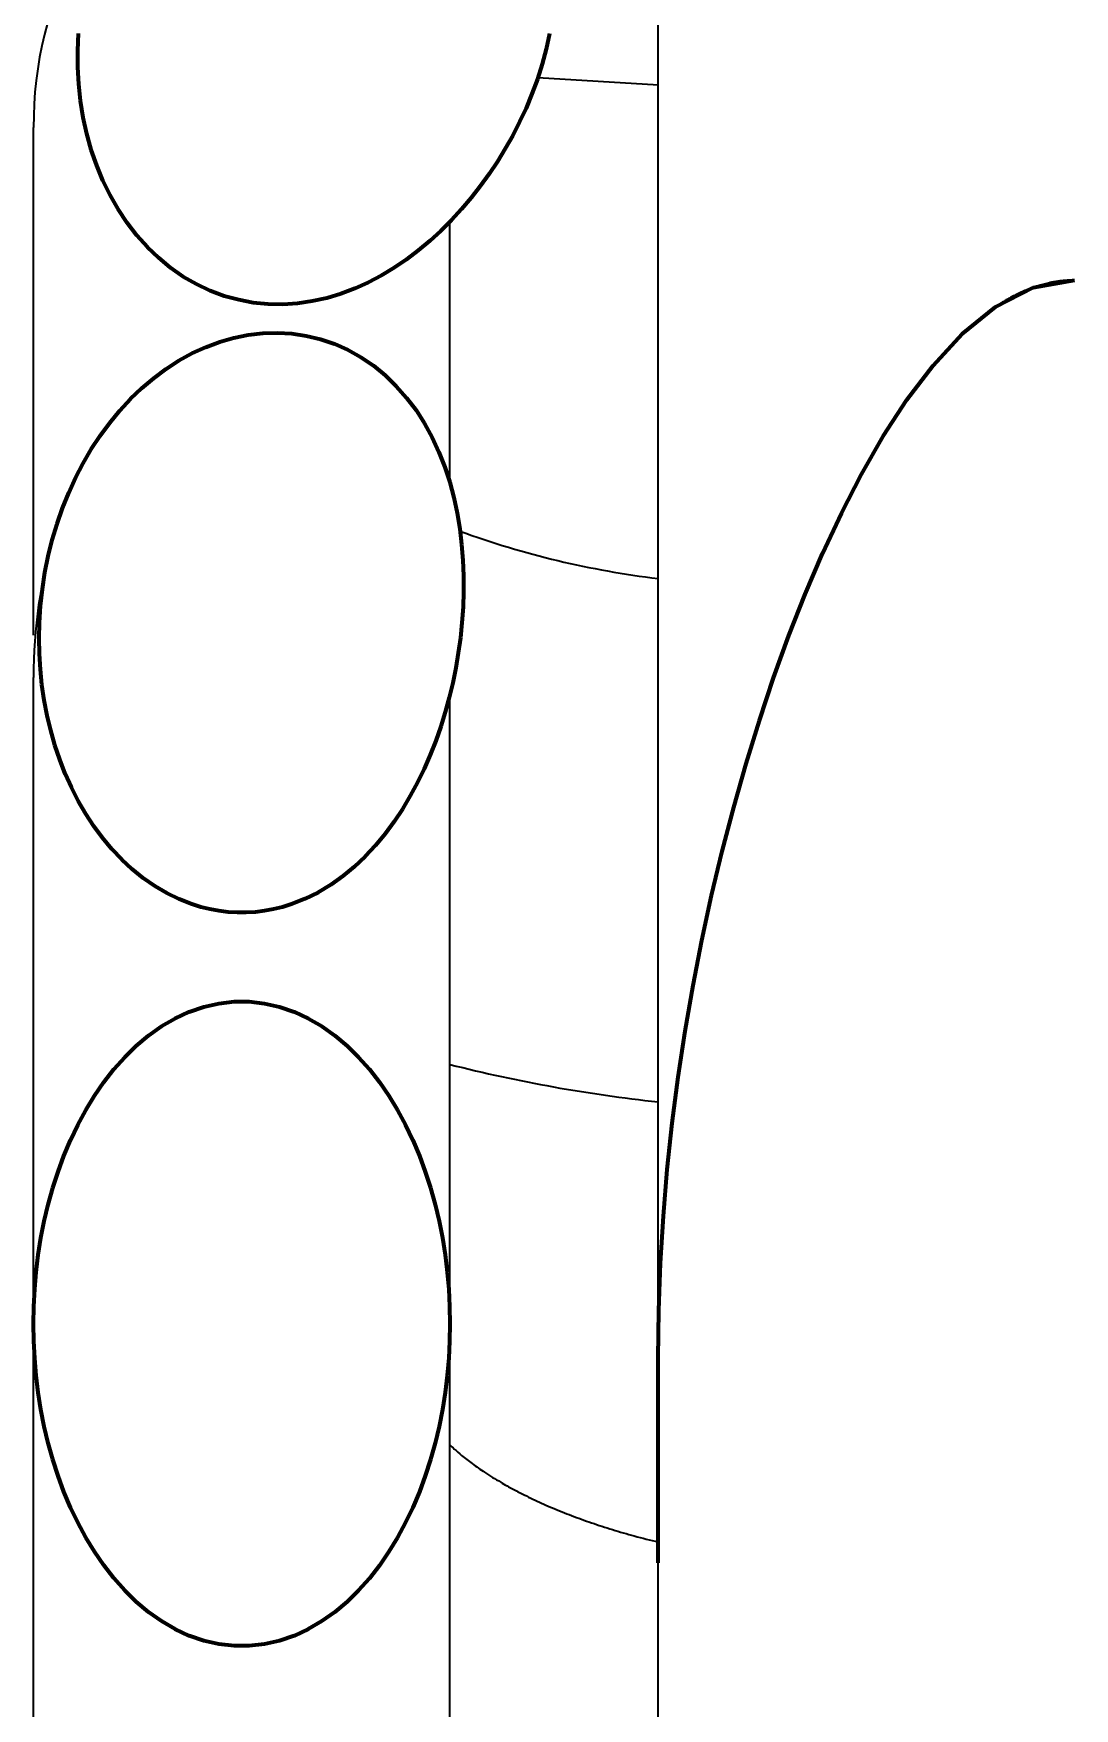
# Model space of a CAD drawing. Extents: x 23 to 417, y 3 to 294.
# Drawn here: x 144.527 to 144.927, y 94.576 to 95.22 of the extents above; entities that cross this region are included whole.
import ezdxf

# ---------------------------------------------------------------- set-up
doc = ezdxf.new("R2010")
doc.units = 0
doc.linetypes.add('DASHED', pattern=[15, 12, -3])
doc.layers.get('0').update_dxf_attribs({"lineweight": 13})

# ---------------------------------------------------------------- blocks, each defined once
blk = doc.blocks.new('BLOCK4554')
at = {"color": 7, "lineweight": 35, "ltscale": 0.085523}
blk.add_line((20.4333, -23.0047), (20.4333, -19.5837), dxfattribs=at)
at = {"color": 7, "lineweight": 35, "ltscale": 0.005808}
blk.add_line((20.2021, -20.5452), (20.434, -20.5594), dxfattribs=at)
at = {"color": 7, "lineweight": 35, "ltscale": 0.024385}
blk.add_line((19.2333, -21.6168), (19.2333, -20.6414), dxfattribs=at)
at = {"color": 7, "lineweight": 35, "ltscale": 0.012532}
blk.add_line((20.0333, -21.3237), (20.0333, -20.8224), dxfattribs=at)
at = {"color": 7, "lineweight": 35, "ltscale": 0.000139487}
blk.add_line((19.9524, -20.8929), (19.9479, -20.8963), dxfattribs=at)
at = {"color": 7, "lineweight": 35, "ltscale": 0.038607}
blk.add_line((19.2333, -23.2421), (19.2333, -21.6979), dxfattribs=at)
at = {"color": 7, "lineweight": 35, "ltscale": 0.030126}
blk.add_line((20.0333, -22.9359), (20.0333, -21.7309), dxfattribs=at)
at = {"color": 7, "lineweight": 35, "ltscale": 0.044846}
blk.add_line((19.2333, -24.7334), (19.2333, -22.9396), dxfattribs=at)
at = {"color": 7, "lineweight": 35, "ltscale": 0.043543}
blk.add_line((20.0333, -24.6813), (20.0333, -22.9396), dxfattribs=at)
at = {"color": 7, "lineweight": 35, "ltscale": 0.087136}
blk.add_line((20.4333, -26.4901), (20.4333, -23.0047), dxfattribs=at)
at = {"color": 7, "lineweight": 35}
for centre, radius, start, end in [((19.9765, -20.6375), 0.7431, 124.9335, 180.2958), ((19.5093, -20.3121), 0.731, 307.3354, 348.2861), ((20.2205, -21.6977), 0.9872, 163.7224, 180.0112), ((19.9661, -21.6227), 0.722, 163.775, 177.6056), ((20.6371, -19.8138), 1.7061, 249.9664, 263.1442), ((19.1711, -21.5156), 0.8886, 343.7743, 355.0347), ((19.6333, -21.8586), 0.2911, 250.8346, 289.1635), ((20.735, -19.6814), 2.8477, 255.7353, 263.9197)]:
    blk.add_arc(centre, radius, start, end, dxfattribs=at)
for points, degree, knots in [([(19.9524, -20.8929), (19.9294, -20.9095), (19.9053, -20.9248), (19.8803, -20.9383), (19.8112, -20.9691), (19.7367, -20.9841), (19.6888, -20.9858), (19.5875, -20.971), (19.4961, -20.9185), (19.4529, -20.8805), (19.3787, -20.7875), (19.3351, -20.6719), (19.3213, -20.6092), (19.3156, -20.5409), (19.3191, -20.473), (19.3194, -20.4688), (19.3197, -20.4646), (19.32, -20.4604)], 5, [0.814904, 0.814904, 0.814904, 0.814904, 0.814904, 0.814904, 1.040854, 1.040854, 1.040854, 1.41846, 1.41846, 1.41846, 1.845919, 1.845919, 1.845919, 2.29368, 2.29368, 2.29368, 2.323077, 2.323077, 2.323077, 2.323077, 2.323077, 2.323077]), ([(21.2333, -20.9343), (21.2163, -20.9343), (21.1993, -20.9359), (21.1821, -20.9392), (21.1388, -20.9516), (21.0984, -20.9727), (21.0742, -20.9889), (20.9941, -21.0519), (20.9289, -21.1336), (20.8872, -21.195), (20.8, -21.3426), (20.7287, -21.5007), (20.6924, -21.5907), (20.6227, -21.7846), (20.566, -21.9853), (20.5396, -22.0919), (20.488, -22.3343), (20.4537, -22.583), (20.4404, -22.7224), (20.4333, -22.8632), (20.4333, -23.0047)], 5, [0, 0, 0, 0, 0, 0, 0.13608, 0.13608, 0.13608, 0.358259, 0.358259, 0.358259, 0.934728, 0.934728, 0.934728, 1.667076, 1.667076, 1.667076, 2.473026, 2.473026, 2.473026, 3.473246, 3.473246, 3.473246, 3.473246, 3.473246, 3.473246]), ([(20.0564, -21.5925), (20.0595, -21.5574), (20.0608, -21.5219), (20.0602, -21.4861), (20.055, -21.4163), (20.041, -21.3469), (20.0318, -21.3134), (20.0145, -21.2658), (19.9915, -21.2213), (19.9836, -21.2075), (19.9668, -21.1811), (19.9477, -21.1566), (19.9376, -21.1448), (19.9138, -21.12), (19.8877, -21.0986), (19.8724, -21.0877), (19.8412, -21.0688), (19.8081, -21.0547), (19.7912, -21.0488), (19.7305, -21.0327), (19.6672, -21.0321), (19.622, -21.0397), (19.5219, -21.0735), (19.434, -21.1405), (19.3902, -21.1869), (19.3378, -21.2611), (19.2992, -21.3448), (19.2892, -21.3697), (19.2804, -21.3951), (19.2729, -21.421)], 5, [0, 0, 0, 0, 0, 0, 0.265416, 0.265416, 0.265416, 0.516582, 0.516582, 0.516582, 0.631873, 0.631873, 0.631873, 0.747164, 0.747164, 0.747164, 0.890085, 0.890085, 0.890085, 1.030367, 1.030367, 1.030367, 1.390015, 1.390015, 1.390015, 1.853138, 1.853138, 1.853138, 2.041249, 2.041249, 2.041249, 2.041249, 2.041249, 2.041249]), ([(19.5377, -22.1336), (19.4869, -22.1161), (19.439, -22.0874), (19.3963, -22.049), (19.3198, -21.9539), (19.2716, -21.8362), (19.2544, -21.7707), (19.2442, -21.6948), (19.244, -21.6185), (19.2441, -21.6098), (19.2444, -21.6012), (19.2447, -21.5925)], 5, [0, 0, 0, 0, 0, 0, 0.4249594, 0.4249594, 0.4249594, 0.8932547, 0.8932547, 0.8932547, 0.9530769, 0.9530769, 0.9530769, 0.9530769, 0.9530769, 0.9530769]), ([(19.7289, -22.1336), (19.7412, -22.1293), (19.7534, -22.1244), (19.7654, -22.1189), (19.7889, -22.1066), (19.8112, -22.0921), (19.8221, -22.0843), (19.8805, -22.0386), (19.9291, -21.9796), (19.9617, -21.9258), (19.9923, -21.8606), (20.0155, -21.7927), (20.0186, -21.7831), (20.0216, -21.7735), (20.0244, -21.7639)], 5, [0, 0, 0, 0, 0, 0, 0.1034842, 0.1034842, 0.1034842, 0.2069684, 0.2069684, 0.2069684, 0.6751098, 0.6751098, 0.6751098, 0.7511354, 0.7511354, 0.7511354, 0.7511354, 0.7511354, 0.7511354]), ([(20.0333, -22.9396), (20.0333, -22.8785), (20.0284, -22.8174), (20.0187, -22.7569), (19.9874, -22.6317), (19.9321, -22.5175), (19.8956, -22.4613), (19.8378, -22.3982), (19.7686, -22.3557), (19.7517, -22.3469), (19.7182, -22.3327), (19.6833, -22.3241), (19.6659, -22.3213), (19.6315, -22.3187), (19.5972, -22.3218), (19.5801, -22.3248), (19.5465, -22.3335), (19.5143, -22.3473), (19.4983, -22.3556), (19.4321, -22.3961), (19.3761, -22.4554), (19.3403, -22.5084), (19.2827, -22.6217), (19.2495, -22.7469), (19.2387, -22.8106), (19.2333, -22.8751), (19.2333, -22.9396)], 5, [0, 0, 0, 0, 0, 0, 0.432127, 0.432127, 0.432127, 0.914704, 0.914704, 0.914704, 1.061272, 1.061272, 1.061272, 1.199993, 1.199993, 1.199993, 1.336324, 1.336324, 1.336324, 1.475173, 1.475173, 1.475173, 1.937633, 1.937633, 1.937633, 2.393474, 2.393474, 2.393474, 2.393474, 2.393474, 2.393474]), ([(19.2333, -22.9396), (19.2333, -23.004), (19.2387, -23.0685), (19.2495, -23.1322), (19.2827, -23.2574), (19.3403, -23.3707), (19.3761, -23.4238), (19.4321, -23.4831), (19.4983, -23.5235), (19.5143, -23.5318), (19.5465, -23.5457), (19.5801, -23.5544), (19.5972, -23.5574), (19.6315, -23.5605), (19.6659, -23.5579), (19.6833, -23.5551), (19.7182, -23.5464), (19.7517, -23.5322), (19.7686, -23.5235), (19.8378, -23.4809), (19.8956, -23.4179), (19.9321, -23.3617), (19.9874, -23.2474), (20.0187, -23.1223), (20.0284, -23.0618), (20.0333, -23.0007), (20.0333, -22.9396)], 5, [0, 0, 0, 0, 0, 0, 0.455846, 0.455846, 0.455846, 0.918317, 0.918317, 0.918317, 1.057165, 1.057165, 1.057165, 1.193497, 1.193497, 1.193497, 1.332218, 1.332218, 1.332218, 1.478785, 1.478785, 1.478785, 1.961351, 1.961351, 1.961351, 2.393474, 2.393474, 2.393474, 2.393474, 2.393474, 2.393474]), ([(20.0328, -23.1717), (20.0357, -23.1746), (20.0432, -23.1817), (20.0575, -23.1941), (20.0769, -23.2091), (20.1018, -23.2265), (20.1246, -23.2403), (20.146, -23.2527), (20.1679, -23.2643), (20.1969, -23.2787), (20.2312, -23.2939), (20.2673, -23.3084), (20.3056, -23.3223), (20.3459, -23.3353), (20.3885, -23.3477), (20.4179, -23.3551), (20.4331, -23.3587)], 3, [0, 0, 0, 0, 0.0122758, 0.0309198, 0.0567024, 0.0857939, 0.1221109, 0.1364881, 0.159939, 0.196507, 0.2335415, 0.2725192, 0.3132753, 0.3556528, 0.3994994, 0.4464799, 0.4464799, 0.4464799, 0.4464799])]:
    blk.add_open_spline(points, degree=degree, knots=knots, dxfattribs=at)
blk = doc.blocks.new('BLOCK4557')
at = {"color": 7, "linetype": 'DASHED', "lineweight": 140, "ltscale": 0.000741678}
for p, q in [((19.5325, -22.3401), (19.5605, -22.3305)), ((19.5605, -23.5487), (19.5325, -23.539))]:
    blk.add_line(p, q, dxfattribs=at)
at = {"color": 7, "linetype": 'DASHED', "lineweight": 140, "ltscale": 0.000739007}
blk.add_line((19.5605, -22.3305), (19.5893, -22.3239), dxfattribs=at)
at = {"color": 7, "linetype": 'DASHED', "lineweight": 140, "ltscale": 0.000735928}
for p, q in [((19.5893, -22.3239), (19.6186, -22.3205)), ((19.6186, -23.5586), (19.5893, -23.5553))]:
    blk.add_line(p, q, dxfattribs=at)
at = {"color": 7, "linetype": 'DASHED', "lineweight": 140, "ltscale": 0.000733042}
for p, q in [((19.6186, -22.3205), (19.6479, -22.3205)), ((19.6479, -23.5586), (19.6186, -23.5586))]:
    blk.add_line(p, q, dxfattribs=at)
at = {"color": 7, "linetype": 'DASHED', "lineweight": 140, "ltscale": 0.000736233}
for p, q in [((19.6479, -22.3205), (19.6772, -22.3239)), ((19.6772, -23.5553), (19.6479, -23.5586))]:
    blk.add_line(p, q, dxfattribs=at)
at = {"color": 7, "linetype": 'DASHED', "lineweight": 140, "ltscale": 0.000738897}
blk.add_line((19.6772, -22.3239), (19.706, -22.3304), dxfattribs=at)
at = {"color": 7, "linetype": 'DASHED', "lineweight": 140, "ltscale": 0.000741661}
for p, q in [((19.706, -22.3304), (19.734, -22.3401)), ((19.734, -23.5391), (19.706, -23.5487))]:
    blk.add_line(p, q, dxfattribs=at)
at = {"color": 7, "linetype": 'DASHED', "lineweight": 140, "ltscale": 0.000755893}
for p, q in [((19.4792, -22.3679), (19.5053, -22.3527)), ((19.5053, -23.5264), (19.4792, -23.5112))]:
    blk.add_line(p, q, dxfattribs=at)
at = {"color": 7, "linetype": 'DASHED', "lineweight": 140, "ltscale": 0.000749248}
blk.add_line((19.5053, -22.3527), (19.5325, -22.3401), dxfattribs=at)
at = {"color": 7, "linetype": 'DASHED', "lineweight": 140, "ltscale": 0.000749594}
blk.add_line((19.734, -22.3401), (19.7613, -22.3527), dxfattribs=at)
at = {"color": 7, "linetype": 'DASHED', "lineweight": 140, "ltscale": 0.000756116}
blk.add_line((19.7613, -22.3527), (19.7874, -22.3679), dxfattribs=at)
at = {"color": 7, "linetype": 'DASHED', "lineweight": 140, "ltscale": 0.000768857}
blk.add_line((19.4308, -22.4054), (19.4543, -22.3856), dxfattribs=at)
at = {"color": 7, "linetype": 'DASHED', "lineweight": 140, "ltscale": 0.000761429}
blk.add_line((19.4543, -22.3856), (19.4792, -22.3679), dxfattribs=at)
at = {"color": 7, "linetype": 'DASHED', "lineweight": 140, "ltscale": 0.000761424}
for p, q in [((19.7874, -22.3679), (19.8122, -22.3855)), ((19.8122, -23.4936), (19.7874, -23.5112))]:
    blk.add_line(p, q, dxfattribs=at)
at = {"color": 7, "linetype": 'DASHED', "lineweight": 140, "ltscale": 0.000768832}
for p, q in [((19.8122, -22.3855), (19.8358, -22.4053)), ((19.8358, -23.4738), (19.8122, -23.4936))]:
    blk.add_line(p, q, dxfattribs=at)
at = {"color": 7, "linetype": 'DASHED', "lineweight": 140, "ltscale": 0.000784127}
blk.add_line((19.3878, -22.4506), (19.4086, -22.4271), dxfattribs=at)
at = {"color": 7, "linetype": 'DASHED', "lineweight": 140, "ltscale": 0.000776625}
for p, q in [((19.4086, -22.4271), (19.4308, -22.4054)), ((19.4308, -23.4738), (19.4086, -23.452))]:
    blk.add_line(p, q, dxfattribs=at)
at = {"color": 7, "linetype": 'DASHED', "lineweight": 140, "ltscale": 0.000776626}
blk.add_line((19.8358, -22.4053), (19.858, -22.4271), dxfattribs=at)
at = {"color": 7, "linetype": 'DASHED', "lineweight": 140, "ltscale": 0.000784123}
blk.add_line((19.858, -22.4271), (19.8788, -22.4505), dxfattribs=at)
at = {"color": 7, "linetype": 'DASHED', "lineweight": 140, "ltscale": 0.000790914}
blk.add_line((19.3683, -22.4755), (19.3878, -22.4506), dxfattribs=at)
at = {"color": 7, "linetype": 'DASHED', "lineweight": 140, "ltscale": 0.000791031}
blk.add_line((19.8788, -22.4505), (19.8982, -22.4755), dxfattribs=at)
at = {"color": 7, "linetype": 'DASHED', "lineweight": 140, "ltscale": 0.00079687}
blk.add_line((19.3503, -22.5018), (19.3683, -22.4755), dxfattribs=at)
at = {"color": 7, "linetype": 'DASHED', "lineweight": 140, "ltscale": 0.000797135}
for p, q in [((19.8982, -22.4755), (19.9163, -22.5018)), ((19.9163, -23.3774), (19.8982, -23.4037))]:
    blk.add_line(p, q, dxfattribs=at)
at = {"color": 7, "linetype": 'DASHED', "lineweight": 140, "ltscale": 0.00080198}
blk.add_line((19.3337, -22.5292), (19.3503, -22.5018), dxfattribs=at)
at = {"color": 7, "linetype": 'DASHED', "lineweight": 140, "ltscale": 0.000802242}
blk.add_line((19.9163, -22.5018), (19.9329, -22.5292), dxfattribs=at)
at = {"color": 7, "linetype": 'DASHED', "lineweight": 140, "ltscale": 0.000809664}
blk.add_line((19.3045, -22.5869), (19.3184, -22.5576), dxfattribs=at)
at = {"color": 7, "linetype": 'DASHED', "lineweight": 140, "ltscale": 0.000806154}
blk.add_line((19.3184, -22.5576), (19.3337, -22.5292), dxfattribs=at)
at = {"color": 7, "linetype": 'DASHED', "lineweight": 140, "ltscale": 0.000806603}
for p, q in [((19.9329, -22.5292), (19.9482, -22.5576)), ((19.9482, -23.3216), (19.9329, -23.35))]:
    blk.add_line(p, q, dxfattribs=at)
at = {"color": 7, "linetype": 'DASHED', "lineweight": 140, "ltscale": 0.00081009}
for p, q in [((19.9482, -22.5576), (19.9621, -22.5869)), ((19.9621, -23.2923), (19.9482, -23.3216))]:
    blk.add_line(p, q, dxfattribs=at)
at = {"color": 7, "linetype": 'DASHED', "lineweight": 140, "ltscale": 0.000812809}
blk.add_line((19.2919, -22.6168), (19.3045, -22.5869), dxfattribs=at)
at = {"color": 7, "linetype": 'DASHED', "lineweight": 140, "ltscale": 0.000813066}
blk.add_line((19.9621, -22.5869), (19.9747, -22.6168), dxfattribs=at)
at = {"color": 7, "linetype": 'DASHED', "lineweight": 140, "ltscale": 0.000815901}
blk.add_line((19.2806, -22.6475), (19.2919, -22.6168), dxfattribs=at)
at = {"color": 7, "linetype": 'DASHED', "lineweight": 140, "ltscale": 0.000815963}
blk.add_line((19.9747, -22.6168), (19.986, -22.6475), dxfattribs=at)
at = {"color": 7, "linetype": 'DASHED', "lineweight": 140, "ltscale": 0.000818811}
for p, q in [((19.2705, -22.6786), (19.2806, -22.6475)), ((19.986, -22.6475), (19.9961, -22.6786)), ((19.9961, -23.2005), (19.986, -23.2317))]:
    blk.add_line(p, q, dxfattribs=at)
at = {"color": 7, "linetype": 'DASHED', "lineweight": 140, "ltscale": 0.000821392}
blk.add_line((19.2617, -22.7103), (19.2705, -22.6786), dxfattribs=at)
at = {"color": 7, "linetype": 'DASHED', "lineweight": 140, "ltscale": 0.000821346}
for p, q in [((19.9961, -22.6786), (20.0049, -22.7103)), ((19.2705, -23.2005), (19.2617, -23.1689)), ((20.0049, -23.1689), (19.9961, -23.2005))]:
    blk.add_line(p, q, dxfattribs=at)
at = {"color": 7, "linetype": 'DASHED', "lineweight": 140, "ltscale": 0.000823503}
for p, q in [((19.2541, -22.7423), (19.2617, -22.7103)), ((19.2617, -23.1689), (19.2541, -23.1368)), ((20.0125, -23.1368), (20.0049, -23.1689))]:
    blk.add_line(p, q, dxfattribs=at)
at = {"color": 7, "linetype": 'DASHED', "lineweight": 140, "ltscale": 0.000823492}
blk.add_line((20.0049, -22.7103), (20.0125, -22.7423), dxfattribs=at)
at = {"color": 7, "linetype": 'DASHED', "lineweight": 140, "ltscale": 0.000825304}
blk.add_line((19.2477, -22.7747), (19.2541, -22.7423), dxfattribs=at)
at = {"color": 7, "linetype": 'DASHED', "lineweight": 140, "ltscale": 0.000825248}
blk.add_line((20.0125, -22.7423), (20.0189, -22.7747), dxfattribs=at)
at = {"color": 7, "linetype": 'DASHED', "lineweight": 140, "ltscale": 0.000826808}
blk.add_line((19.2425, -22.8074), (19.2477, -22.7747), dxfattribs=at)
at = {"color": 7, "linetype": 'DASHED', "lineweight": 140, "ltscale": 0.000826768}
blk.add_line((20.0189, -22.7747), (20.0241, -22.8074), dxfattribs=at)
at = {"color": 7, "linetype": 'DASHED', "lineweight": 140, "ltscale": 0.000827869}
blk.add_line((19.2385, -22.8403), (19.2425, -22.8074), dxfattribs=at)
at = {"color": 7, "linetype": 'DASHED', "lineweight": 140, "ltscale": 0.000827863}
blk.add_line((20.0241, -22.8074), (20.0281, -22.8403), dxfattribs=at)
at = {"color": 7, "linetype": 'DASHED', "lineweight": 140, "ltscale": 0.000828769}
blk.add_line((19.2356, -22.8733), (19.2385, -22.8403), dxfattribs=at)
at = {"color": 7, "linetype": 'DASHED', "lineweight": 140, "ltscale": 0.000828726}
for p, q in [((20.0281, -22.8403), (20.031, -22.8733)), ((20.031, -23.0059), (20.0281, -23.0389))]:
    blk.add_line(p, q, dxfattribs=at)
at = {"color": 7, "linetype": 'DASHED', "lineweight": 140, "ltscale": 0.000829244}
for p, q in [((19.2339, -22.9064), (19.2356, -22.8733)), ((19.2356, -23.0059), (19.2339, -22.9728))]:
    blk.add_line(p, q, dxfattribs=at)
at = {"color": 7, "linetype": 'DASHED', "lineweight": 140, "ltscale": 0.000829242}
for p, q in [((20.031, -22.8733), (20.0327, -22.9064)), ((20.0327, -22.9728), (20.031, -23.0059))]:
    blk.add_line(p, q, dxfattribs=at)
at = {"color": 7, "linetype": 'DASHED', "lineweight": 140, "ltscale": 0.000829535}
for p, q in [((19.2333, -22.9396), (19.2339, -22.9064)), ((20.0327, -22.9064), (20.0333, -22.9396))]:
    blk.add_line(p, q, dxfattribs=at)
at = {"color": 7, "linetype": 'DASHED', "lineweight": 140, "ltscale": 0.000829582}
for p, q in [((19.2339, -22.9728), (19.2333, -22.9396)), ((20.0333, -22.9396), (20.0327, -22.9728))]:
    blk.add_line(p, q, dxfattribs=at)
at = {"color": 7, "linetype": 'DASHED', "lineweight": 140, "ltscale": 0.000828721}
blk.add_line((19.2385, -23.0389), (19.2356, -23.0059), dxfattribs=at)
at = {"color": 7, "linetype": 'DASHED', "lineweight": 140, "ltscale": 0.000827916}
for p, q in [((19.2425, -23.0718), (19.2385, -23.0389)), ((20.0281, -23.0389), (20.0241, -23.0718))]:
    blk.add_line(p, q, dxfattribs=at)
at = {"color": 7, "linetype": 'DASHED', "lineweight": 140, "ltscale": 0.000826714}
for p, q in [((19.2477, -23.1044), (19.2425, -23.0718)), ((20.0241, -23.0718), (20.0189, -23.1044))]:
    blk.add_line(p, q, dxfattribs=at)
at = {"color": 7, "linetype": 'DASHED', "lineweight": 140, "ltscale": 0.000825342}
blk.add_line((19.2541, -23.1368), (19.2477, -23.1044), dxfattribs=at)
at = {"color": 7, "linetype": 'DASHED', "lineweight": 140, "ltscale": 0.000825295}
blk.add_line((20.0189, -23.1044), (20.0125, -23.1368), dxfattribs=at)
at = {"color": 7, "linetype": 'DASHED', "lineweight": 140, "ltscale": 0.000818826}
blk.add_line((19.2806, -23.2317), (19.2705, -23.2005), dxfattribs=at)
at = {"color": 7, "linetype": 'DASHED', "lineweight": 140, "ltscale": 0.000815885}
blk.add_line((19.2919, -23.2623), (19.2806, -23.2317), dxfattribs=at)
at = {"color": 7, "linetype": 'DASHED', "lineweight": 140, "ltscale": 0.000815946}
blk.add_line((19.986, -23.2317), (19.9747, -23.2623), dxfattribs=at)
at = {"color": 7, "linetype": 'DASHED', "lineweight": 140, "ltscale": 0.000812828}
blk.add_line((19.3045, -23.2923), (19.2919, -23.2623), dxfattribs=at)
at = {"color": 7, "linetype": 'DASHED', "lineweight": 140, "ltscale": 0.000813128}
blk.add_line((19.9747, -23.2623), (19.9621, -23.2923), dxfattribs=at)
at = {"color": 7, "linetype": 'DASHED', "lineweight": 140, "ltscale": 0.000809643}
blk.add_line((19.3184, -23.3215), (19.3045, -23.2923), dxfattribs=at)
at = {"color": 7, "linetype": 'DASHED', "lineweight": 140, "ltscale": 0.000806131}
blk.add_line((19.3337, -23.3499), (19.3184, -23.3215), dxfattribs=at)
at = {"color": 7, "linetype": 'DASHED', "lineweight": 140, "ltscale": 0.000801898}
blk.add_line((19.3503, -23.3773), (19.3337, -23.3499), dxfattribs=at)
at = {"color": 7, "linetype": 'DASHED', "lineweight": 140, "ltscale": 0.000802332}
blk.add_line((19.9329, -23.35), (19.9163, -23.3774), dxfattribs=at)
at = {"color": 7, "linetype": 'DASHED', "lineweight": 140, "ltscale": 0.000796882}
blk.add_line((19.3683, -23.4036), (19.3503, -23.3773), dxfattribs=at)
at = {"color": 7, "linetype": 'DASHED', "lineweight": 140, "ltscale": 0.000790876}
blk.add_line((19.3878, -23.4286), (19.3683, -23.4036), dxfattribs=at)
at = {"color": 7, "linetype": 'DASHED', "lineweight": 140, "ltscale": 0.000784095}
blk.add_line((19.4086, -23.452), (19.3878, -23.4286), dxfattribs=at)
at = {"color": 7, "linetype": 'DASHED', "lineweight": 140, "ltscale": 0.000784155}
blk.add_line((19.8788, -23.4287), (19.858, -23.4521), dxfattribs=at)
at = {"color": 7, "linetype": 'DASHED', "lineweight": 140, "ltscale": 0.000791068}
blk.add_line((19.8982, -23.4037), (19.8788, -23.4287), dxfattribs=at)
at = {"color": 7, "linetype": 'DASHED', "lineweight": 140, "ltscale": 0.000776593}
blk.add_line((19.858, -23.4521), (19.8358, -23.4738), dxfattribs=at)
at = {"color": 7, "linetype": 'DASHED', "lineweight": 140, "ltscale": 0.000768887}
blk.add_line((19.4543, -23.4936), (19.4308, -23.4738), dxfattribs=at)
at = {"color": 7, "linetype": 'DASHED', "lineweight": 140, "ltscale": 0.00076139}
blk.add_line((19.4792, -23.5112), (19.4543, -23.4936), dxfattribs=at)
at = {"color": 7, "linetype": 'DASHED', "lineweight": 140, "ltscale": 0.000756157}
blk.add_line((19.7874, -23.5112), (19.7612, -23.5265), dxfattribs=at)
at = {"color": 7, "linetype": 'DASHED', "lineweight": 140, "ltscale": 0.000749268}
blk.add_line((19.5325, -23.539), (19.5053, -23.5264), dxfattribs=at)
at = {"color": 7, "linetype": 'DASHED', "lineweight": 140, "ltscale": 0.000739018}
blk.add_line((19.5893, -23.5553), (19.5605, -23.5487), dxfattribs=at)
at = {"color": 7, "linetype": 'DASHED', "lineweight": 140, "ltscale": 0.000738887}
blk.add_line((19.706, -23.5487), (19.6772, -23.5553), dxfattribs=at)
at = {"color": 7, "linetype": 'DASHED', "lineweight": 140, "ltscale": 0.000749554}
blk.add_line((19.7612, -23.5265), (19.734, -23.5391), dxfattribs=at)
blk = doc.blocks.new('BLOCK4563')
at = {"color": 7, "linetype": 'DASHED', "lineweight": 140, "ltscale": 0.000812046}
blk.add_line((19.3183, -20.4929), (19.32, -20.4604), dxfattribs=at)
at = {"color": 7, "linetype": 'DASHED', "lineweight": 140, "ltscale": 0.000766855}
blk.add_line((20.2249, -20.4604), (20.2184, -20.4904), dxfattribs=at)
at = {"color": 7, "linetype": 'DASHED', "lineweight": 140, "ltscale": 0.000811339}
blk.add_line((19.3184, -20.5253), (19.3183, -20.4929), dxfattribs=at)
at = {"color": 7, "linetype": 'DASHED', "lineweight": 140, "ltscale": 0.000759192}
blk.add_line((20.2184, -20.4904), (20.2105, -20.5197), dxfattribs=at)
at = {"color": 7, "linetype": 'DASHED', "lineweight": 140, "ltscale": 0.00081022}
blk.add_line((19.3201, -20.5577), (19.3184, -20.5253), dxfattribs=at)
at = {"color": 7, "linetype": 'DASHED', "lineweight": 140, "ltscale": 0.000751984}
blk.add_line((20.2105, -20.5197), (20.2013, -20.5484), dxfattribs=at)
at = {"color": 7, "linetype": 'DASHED', "lineweight": 140, "ltscale": 0.000808435}
blk.add_line((19.3236, -20.5898), (19.3201, -20.5577), dxfattribs=at)
at = {"color": 7, "linetype": 'DASHED', "lineweight": 140, "ltscale": 0.000745383}
blk.add_line((20.2013, -20.5484), (20.191, -20.5764), dxfattribs=at)
at = {"color": 7, "linetype": 'DASHED', "lineweight": 140, "ltscale": 0.000806129}
blk.add_line((19.3288, -20.6217), (19.3236, -20.5898), dxfattribs=at)
at = {"color": 7, "linetype": 'DASHED', "lineweight": 140, "ltscale": 0.00073934}
blk.add_line((20.191, -20.5764), (20.1797, -20.6037), dxfattribs=at)
at = {"color": 7, "linetype": 'DASHED', "lineweight": 140, "ltscale": 0.000803057}
blk.add_line((19.3357, -20.653), (19.3288, -20.6217), dxfattribs=at)
at = {"color": 7, "linetype": 'DASHED', "lineweight": 140, "ltscale": 0.000734306}
blk.add_line((20.1797, -20.6037), (20.1673, -20.6303), dxfattribs=at)
at = {"color": 7, "linetype": 'DASHED', "lineweight": 140, "ltscale": 0.000799334}
blk.add_line((19.3443, -20.6838), (19.3357, -20.653), dxfattribs=at)
at = {"color": 7, "linetype": 'DASHED', "lineweight": 140, "ltscale": 0.000727507}
blk.add_line((20.154, -20.6563), (20.1397, -20.6817), dxfattribs=at)
at = {"color": 7, "linetype": 'DASHED', "lineweight": 140, "ltscale": 0.000730476}
blk.add_line((20.1673, -20.6303), (20.154, -20.6563), dxfattribs=at)
at = {"color": 7, "linetype": 'DASHED', "lineweight": 140, "ltscale": 0.000794929}
blk.add_line((19.3547, -20.7139), (19.3443, -20.6838), dxfattribs=at)
at = {"color": 7, "linetype": 'DASHED', "lineweight": 140, "ltscale": 0.000724901}
blk.add_line((20.1397, -20.6817), (20.1246, -20.7064), dxfattribs=at)
at = {"color": 7, "linetype": 'DASHED', "lineweight": 140, "ltscale": 0.000790007}
blk.add_line((19.3668, -20.7431), (19.3547, -20.7139), dxfattribs=at)
at = {"color": 7, "linetype": 'DASHED', "lineweight": 140, "ltscale": 0.000722288}
blk.add_line((20.1246, -20.7064), (20.1086, -20.7304), dxfattribs=at)
at = {"color": 7, "linetype": 'DASHED', "lineweight": 140, "ltscale": 0.000784547}
blk.add_line((19.3806, -20.7713), (19.3668, -20.7431), dxfattribs=at)
at = {"color": 7, "linetype": 'DASHED', "lineweight": 140, "ltscale": 0.000718222}
blk.add_line((20.0917, -20.7538), (20.074, -20.7764), dxfattribs=at)
at = {"color": 7, "linetype": 'DASHED', "lineweight": 140, "ltscale": 0.000719937}
blk.add_line((20.1086, -20.7304), (20.0917, -20.7538), dxfattribs=at)
at = {"color": 7, "linetype": 'DASHED', "lineweight": 140, "ltscale": 0.000778701}
blk.add_line((19.396, -20.7983), (19.3806, -20.7713), dxfattribs=at)
at = {"color": 7, "linetype": 'DASHED', "lineweight": 140, "ltscale": 0.000717356}
blk.add_line((20.074, -20.7764), (20.0555, -20.7983), dxfattribs=at)
at = {"color": 7, "linetype": 'DASHED', "lineweight": 140, "ltscale": 0.000772478}
blk.add_line((19.4131, -20.824), (19.396, -20.7983), dxfattribs=at)
at = {"color": 7, "linetype": 'DASHED', "lineweight": 140, "ltscale": 0.000716834}
blk.add_line((20.0361, -20.8194), (20.0158, -20.8397), dxfattribs=at)
at = {"color": 7, "linetype": 'DASHED', "lineweight": 140, "ltscale": 0.000717028}
blk.add_line((20.0555, -20.7983), (20.0361, -20.8194), dxfattribs=at)
at = {"color": 7, "linetype": 'DASHED', "lineweight": 140, "ltscale": 0.000766037}
blk.add_line((19.4318, -20.8483), (19.4131, -20.824), dxfattribs=at)
at = {"color": 7, "linetype": 'DASHED', "lineweight": 140, "ltscale": 0.000759312}
blk.add_line((19.4521, -20.8709), (19.4318, -20.8483), dxfattribs=at)
at = {"color": 7, "linetype": 'DASHED', "lineweight": 140, "ltscale": 0.000716714}
blk.add_line((20.0158, -20.8397), (19.9946, -20.8591), dxfattribs=at)
at = {"color": 7, "linetype": 'DASHED', "lineweight": 140, "ltscale": 0.000752403}
blk.add_line((19.4738, -20.8918), (19.4521, -20.8709), dxfattribs=at)
at = {"color": 7, "linetype": 'DASHED', "lineweight": 140, "ltscale": 0.000715947}
blk.add_line((19.9726, -20.8774), (19.9498, -20.8947), dxfattribs=at)
at = {"color": 7, "linetype": 'DASHED', "lineweight": 140, "ltscale": 0.000716387}
blk.add_line((19.9946, -20.8591), (19.9726, -20.8774), dxfattribs=at)
at = {"color": 7, "linetype": 'DASHED', "lineweight": 140, "ltscale": 0.000745595}
blk.add_line((19.4968, -20.9108), (19.4738, -20.8918), dxfattribs=at)
at = {"color": 7, "linetype": 'DASHED', "lineweight": 140, "ltscale": 0.00073896}
blk.add_line((19.521, -20.9277), (19.4968, -20.9108), dxfattribs=at)
at = {"color": 7, "linetype": 'DASHED', "lineweight": 140, "ltscale": 0.00071433}
blk.add_line((19.9261, -20.9108), (19.9016, -20.9255), dxfattribs=at)
at = {"color": 7, "linetype": 'DASHED', "lineweight": 140, "ltscale": 0.000715262}
blk.add_line((19.9498, -20.8947), (19.9261, -20.9108), dxfattribs=at)
at = {"color": 7, "linetype": 'DASHED', "lineweight": 140, "ltscale": 0.000732898}
blk.add_line((19.5464, -20.9424), (19.521, -20.9277), dxfattribs=at)
at = {"color": 7, "linetype": 'DASHED', "lineweight": 140, "ltscale": 0.000727356}
blk.add_line((19.5727, -20.9548), (19.5464, -20.9424), dxfattribs=at)
at = {"color": 7, "linetype": 'DASHED', "lineweight": 140, "ltscale": 0.000711377}
blk.add_line((19.8504, -20.9505), (19.8238, -20.9605), dxfattribs=at)
at = {"color": 7, "linetype": 'DASHED', "lineweight": 140, "ltscale": 0.000712233}
blk.add_line((19.8764, -20.9388), (19.8504, -20.9505), dxfattribs=at)
at = {"color": 7, "linetype": 'DASHED', "lineweight": 140, "ltscale": 0.000713302}
blk.add_line((19.9016, -20.9255), (19.8764, -20.9388), dxfattribs=at)
at = {"color": 7, "linetype": 'DASHED', "lineweight": 140, "ltscale": 0.000722587}
blk.add_line((19.5998, -20.9649), (19.5727, -20.9548), dxfattribs=at)
at = {"color": 7, "linetype": 'DASHED', "lineweight": 140, "ltscale": 0.00071849}
blk.add_line((19.6275, -20.9725), (19.5998, -20.9649), dxfattribs=at)
at = {"color": 7, "linetype": 'DASHED', "lineweight": 140, "ltscale": 0.000715054}
blk.add_line((19.6556, -20.9777), (19.6275, -20.9725), dxfattribs=at)
at = {"color": 7, "linetype": 'DASHED', "lineweight": 140, "ltscale": 0.000712561}
blk.add_line((19.684, -20.9805), (19.6556, -20.9777), dxfattribs=at)
at = {"color": 7, "linetype": 'DASHED', "lineweight": 140, "ltscale": 0.000710847}
blk.add_line((19.7124, -20.9809), (19.684, -20.9805), dxfattribs=at)
at = {"color": 7, "linetype": 'DASHED', "lineweight": 140, "ltscale": 0.000710068}
blk.add_line((19.7408, -20.979), (19.7124, -20.9809), dxfattribs=at)
at = {"color": 7, "linetype": 'DASHED', "lineweight": 140, "ltscale": 0.000709898}
blk.add_line((19.7689, -20.9749), (19.7408, -20.979), dxfattribs=at)
at = {"color": 7, "linetype": 'DASHED', "lineweight": 140, "ltscale": 0.000710192}
blk.add_line((19.7966, -20.9687), (19.7689, -20.9749), dxfattribs=at)
at = {"color": 7, "linetype": 'DASHED', "lineweight": 140, "ltscale": 0.000710686}
blk.add_line((19.8238, -20.9605), (19.7966, -20.9687), dxfattribs=at)
blk = doc.blocks.new('BLOCK4565')
at = {"color": 7, "linetype": 'DASHED', "lineweight": 140, "ltscale": 0.000709154}
blk.add_line((19.5911, -21.0529), (19.6183, -21.0451), dxfattribs=at)
at = {"color": 7, "linetype": 'DASHED', "lineweight": 140, "ltscale": 0.000704883}
blk.add_line((19.6183, -21.0451), (19.646, -21.0395), dxfattribs=at)
at = {"color": 7, "linetype": 'DASHED', "lineweight": 140, "ltscale": 0.000701602}
blk.add_line((19.646, -21.0395), (19.6738, -21.0362), dxfattribs=at)
at = {"color": 7, "linetype": 'DASHED', "lineweight": 140, "ltscale": 0.000699462}
blk.add_line((19.6738, -21.0362), (19.7018, -21.0354), dxfattribs=at)
at = {"color": 7, "linetype": 'DASHED', "lineweight": 140, "ltscale": 0.000698656}
blk.add_line((19.7018, -21.0354), (19.7297, -21.037), dxfattribs=at)
at = {"color": 7, "linetype": 'DASHED', "lineweight": 140, "ltscale": 0.0006993}
blk.add_line((19.7297, -21.037), (19.7574, -21.0411), dxfattribs=at)
at = {"color": 7, "linetype": 'DASHED', "lineweight": 140, "ltscale": 0.000702077}
blk.add_line((19.7574, -21.0411), (19.7847, -21.0477), dxfattribs=at)
at = {"color": 7, "linetype": 'DASHED', "lineweight": 140, "ltscale": 0.000726049}
blk.add_line((19.5127, -21.0889), (19.5381, -21.0749), dxfattribs=at)
at = {"color": 7, "linetype": 'DASHED', "lineweight": 140, "ltscale": 0.000719824}
blk.add_line((19.5381, -21.0749), (19.5643, -21.0629), dxfattribs=at)
at = {"color": 7, "linetype": 'DASHED', "lineweight": 140, "ltscale": 0.000714157}
blk.add_line((19.5643, -21.0629), (19.5911, -21.0529), dxfattribs=at)
at = {"color": 7, "linetype": 'DASHED', "lineweight": 140, "ltscale": 0.000707063}
blk.add_line((19.7847, -21.0477), (19.8115, -21.0568), dxfattribs=at)
at = {"color": 7, "linetype": 'DASHED', "lineweight": 140, "ltscale": 0.000710943}
blk.add_line((19.8115, -21.0568), (19.8374, -21.0683), dxfattribs=at)
at = {"color": 7, "linetype": 'DASHED', "lineweight": 140, "ltscale": 0.000716895}
blk.add_line((19.8374, -21.0683), (19.8625, -21.0823), dxfattribs=at)
at = {"color": 7, "linetype": 'DASHED', "lineweight": 140, "ltscale": 0.000739343}
blk.add_line((19.4643, -21.1225), (19.4881, -21.1048), dxfattribs=at)
at = {"color": 7, "linetype": 'DASHED', "lineweight": 140, "ltscale": 0.000732582}
blk.add_line((19.4881, -21.1048), (19.5127, -21.0889), dxfattribs=at)
at = {"color": 7, "linetype": 'DASHED', "lineweight": 140, "ltscale": 0.00072587}
blk.add_line((19.8625, -21.0823), (19.8865, -21.0986), dxfattribs=at)
at = {"color": 7, "linetype": 'DASHED', "lineweight": 140, "ltscale": 0.000732729}
blk.add_line((19.8865, -21.0986), (19.9092, -21.1172), dxfattribs=at)
at = {"color": 7, "linetype": 'DASHED', "lineweight": 140, "ltscale": 0.000752837}
blk.add_line((19.4198, -21.1626), (19.4416, -21.1418), dxfattribs=at)
at = {"color": 7, "linetype": 'DASHED', "lineweight": 140, "ltscale": 0.000746158}
blk.add_line((19.4416, -21.1418), (19.4643, -21.1225), dxfattribs=at)
at = {"color": 7, "linetype": 'DASHED', "lineweight": 140, "ltscale": 0.000739517}
blk.add_line((19.9092, -21.1172), (19.9304, -21.1378), dxfattribs=at)
at = {"color": 7, "linetype": 'DASHED', "lineweight": 140, "ltscale": 0.000748333}
blk.add_line((19.9304, -21.1378), (19.9501, -21.1603), dxfattribs=at)
at = {"color": 7, "linetype": 'DASHED', "lineweight": 140, "ltscale": 0.00075934}
blk.add_line((19.3992, -21.1849), (19.4198, -21.1626), dxfattribs=at)
at = {"color": 7, "linetype": 'DASHED', "lineweight": 140, "ltscale": 0.000754147}
blk.add_line((19.9501, -21.1603), (19.9682, -21.1844), dxfattribs=at)
at = {"color": 7, "linetype": 'DASHED', "lineweight": 140, "ltscale": 0.000765507}
blk.add_line((19.3797, -21.2085), (19.3992, -21.1849), dxfattribs=at)
at = {"color": 7, "linetype": 'DASHED', "lineweight": 140, "ltscale": 0.000760226}
blk.add_line((19.9682, -21.1844), (19.9846, -21.21), dxfattribs=at)
at = {"color": 7, "linetype": 'DASHED', "lineweight": 140, "ltscale": 0.000776819}
blk.add_line((19.3444, -21.2593), (19.3614, -21.2334), dxfattribs=at)
at = {"color": 7, "linetype": 'DASHED', "lineweight": 140, "ltscale": 0.0007714}
blk.add_line((19.3614, -21.2334), (19.3797, -21.2085), dxfattribs=at)
at = {"color": 7, "linetype": 'DASHED', "lineweight": 140, "ltscale": 0.000765065}
blk.add_line((19.9846, -21.21), (19.9993, -21.2369), dxfattribs=at)
at = {"color": 7, "linetype": 'DASHED', "lineweight": 140, "ltscale": 0.000766796}
blk.add_line((19.9993, -21.2369), (20.0121, -21.2647), dxfattribs=at)
at = {"color": 7, "linetype": 'DASHED', "lineweight": 140, "ltscale": 0.000781948}
blk.add_line((19.3286, -21.2863), (19.3444, -21.2593), dxfattribs=at)
at = {"color": 7, "linetype": 'DASHED', "lineweight": 140, "ltscale": 0.000768324}
blk.add_line((20.0121, -21.2647), (20.0233, -21.2934), dxfattribs=at)
at = {"color": 7, "linetype": 'DASHED', "lineweight": 140, "ltscale": 0.000786681}
blk.add_line((19.3141, -21.3142), (19.3286, -21.2863), dxfattribs=at)
at = {"color": 7, "linetype": 'DASHED', "lineweight": 140, "ltscale": 0.000768574}
blk.add_line((20.0233, -21.2934), (20.0329, -21.3226), dxfattribs=at)
at = {"color": 7, "linetype": 'DASHED', "lineweight": 140, "ltscale": 0.000791019}
blk.add_line((19.3009, -21.343), (19.3141, -21.3142), dxfattribs=at)
at = {"color": 7, "linetype": 'DASHED', "lineweight": 140, "ltscale": 0.000767652}
blk.add_line((20.0329, -21.3226), (20.0408, -21.3523), dxfattribs=at)
at = {"color": 7, "linetype": 'DASHED', "lineweight": 140, "ltscale": 0.000794989}
blk.add_line((19.289, -21.3725), (19.3009, -21.343), dxfattribs=at)
at = {"color": 7, "linetype": 'DASHED', "lineweight": 140, "ltscale": 0.0007658}
blk.add_line((20.0408, -21.3523), (20.0472, -21.3822), dxfattribs=at)
at = {"color": 7, "linetype": 'DASHED', "lineweight": 140, "ltscale": 0.000798424}
blk.add_line((19.2785, -21.4027), (19.289, -21.3725), dxfattribs=at)
at = {"color": 7, "linetype": 'DASHED', "lineweight": 140, "ltscale": 0.000763103}
blk.add_line((20.0472, -21.3822), (20.0522, -21.4123), dxfattribs=at)
at = {"color": 7, "linetype": 'DASHED', "lineweight": 140, "ltscale": 0.000803919}
blk.add_line((19.2616, -21.4646), (19.2694, -21.4334), dxfattribs=at)
at = {"color": 7, "linetype": 'DASHED', "lineweight": 140, "ltscale": 0.000801427}
blk.add_line((19.2694, -21.4334), (19.2785, -21.4027), dxfattribs=at)
at = {"color": 7, "linetype": 'DASHED', "lineweight": 140, "ltscale": 0.0007602}
blk.add_line((20.0522, -21.4123), (20.0559, -21.4425), dxfattribs=at)
at = {"color": 7, "linetype": 'DASHED', "lineweight": 140, "ltscale": 0.000805842}
blk.add_line((19.2553, -21.4962), (19.2616, -21.4646), dxfattribs=at)
at = {"color": 7, "linetype": 'DASHED', "lineweight": 140, "ltscale": 0.00075719}
blk.add_line((20.0559, -21.4425), (20.0583, -21.4727), dxfattribs=at)
at = {"color": 7, "linetype": 'DASHED', "lineweight": 140, "ltscale": 0.000807284}
blk.add_line((19.2503, -21.5281), (19.2553, -21.4962), dxfattribs=at)
at = {"color": 7, "linetype": 'DASHED', "lineweight": 140, "ltscale": 0.000754083}
blk.add_line((20.0583, -21.4727), (20.0595, -21.5028), dxfattribs=at)
at = {"color": 7, "linetype": 'DASHED', "lineweight": 140, "ltscale": 0.00080822}
blk.add_line((19.2468, -21.5603), (19.2503, -21.5281), dxfattribs=at)
at = {"color": 7, "linetype": 'DASHED', "lineweight": 140, "ltscale": 0.00075102}
blk.add_line((20.0595, -21.5028), (20.0595, -21.5329), dxfattribs=at)
at = {"color": 7, "linetype": 'DASHED', "lineweight": 140, "ltscale": 0.000808639}
blk.add_line((19.2447, -21.5925), (19.2468, -21.5603), dxfattribs=at)
at = {"color": 7, "linetype": 'DASHED', "lineweight": 140, "ltscale": 0.000748172}
blk.add_line((20.0595, -21.5329), (20.0585, -21.5628), dxfattribs=at)
at = {"color": 7, "linetype": 'DASHED', "lineweight": 140, "ltscale": 0.000748622}
blk.add_line((19.2441, -21.6225), (19.2447, -21.5925), dxfattribs=at)
at = {"color": 7, "linetype": 'DASHED', "lineweight": 140, "ltscale": 0.000732939}
blk.add_line((20.0564, -21.5925), (20.0534, -21.6217), dxfattribs=at)
at = {"color": 7, "linetype": 'DASHED', "lineweight": 140, "ltscale": 0.000745517}
blk.add_line((20.0585, -21.5628), (20.0564, -21.5925), dxfattribs=at)
at = {"color": 7, "linetype": 'DASHED', "lineweight": 140, "ltscale": 0.000748109}
blk.add_line((19.2447, -21.6524), (19.2441, -21.6225), dxfattribs=at)
at = {"color": 7, "linetype": 'DASHED', "lineweight": 140, "ltscale": 0.000731236}
blk.add_line((20.0534, -21.6217), (20.0494, -21.6507), dxfattribs=at)
at = {"color": 7, "linetype": 'DASHED', "lineweight": 140, "ltscale": 0.000747266}
blk.add_line((19.2465, -21.6822), (19.2447, -21.6524), dxfattribs=at)
at = {"color": 7, "linetype": 'DASHED', "lineweight": 140, "ltscale": 0.000729791}
for p, q in [((20.0494, -21.6507), (20.0445, -21.6795)), ((19.2944, -21.8827), (19.2838, -21.8555))]:
    blk.add_line(p, q, dxfattribs=at)
at = {"color": 7, "linetype": 'DASHED', "lineweight": 140, "ltscale": 0.000746162}
blk.add_line((19.2496, -21.7119), (19.2465, -21.6822), dxfattribs=at)
at = {"color": 7, "linetype": 'DASHED', "lineweight": 140, "ltscale": 0.000728782}
blk.add_line((20.0445, -21.6795), (20.0387, -21.708), dxfattribs=at)
at = {"color": 7, "linetype": 'DASHED', "lineweight": 140, "ltscale": 0.000744562}
blk.add_line((19.2539, -21.7414), (19.2496, -21.7119), dxfattribs=at)
at = {"color": 7, "linetype": 'DASHED', "lineweight": 140, "ltscale": 0.000728022}
blk.add_line((20.0387, -21.708), (20.0319, -21.7363), dxfattribs=at)
at = {"color": 7, "linetype": 'DASHED', "lineweight": 140, "ltscale": 0.000742548}
blk.add_line((19.2595, -21.7706), (19.2539, -21.7414), dxfattribs=at)
at = {"color": 7, "linetype": 'DASHED', "lineweight": 140, "ltscale": 0.000727559}
blk.add_line((20.0319, -21.7363), (20.0242, -21.7644), dxfattribs=at)
at = {"color": 7, "linetype": 'DASHED', "lineweight": 140, "ltscale": 0.00074005}
blk.add_line((19.2663, -21.7994), (19.2595, -21.7706), dxfattribs=at)
at = {"color": 7, "linetype": 'DASHED', "lineweight": 140, "ltscale": 0.000727355}
for p, q in [((20.0242, -21.7644), (20.0156, -21.7922)), ((20.0156, -21.7922), (20.006, -21.8196))]:
    blk.add_line(p, q, dxfattribs=at)
at = {"color": 7, "linetype": 'DASHED', "lineweight": 140, "ltscale": 0.000737167}
blk.add_line((19.2744, -21.8277), (19.2663, -21.7994), dxfattribs=at)
at = {"color": 7, "linetype": 'DASHED', "lineweight": 140, "ltscale": 0.000727667}
blk.add_line((20.006, -21.8196), (19.9953, -21.8467), dxfattribs=at)
at = {"color": 7, "linetype": 'DASHED', "lineweight": 140, "ltscale": 0.000733697}
blk.add_line((19.2838, -21.8555), (19.2744, -21.8277), dxfattribs=at)
at = {"color": 7, "linetype": 'DASHED', "lineweight": 140, "ltscale": 0.000728365}
blk.add_line((19.9953, -21.8467), (19.9837, -21.8734), dxfattribs=at)
at = {"color": 7, "linetype": 'DASHED', "lineweight": 140, "ltscale": 0.000725489}
blk.add_line((19.3062, -21.9092), (19.2944, -21.8827), dxfattribs=at)
at = {"color": 7, "linetype": 'DASHED', "lineweight": 140, "ltscale": 0.000729151}
blk.add_line((19.9837, -21.8734), (19.971, -21.8997), dxfattribs=at)
at = {"color": 7, "linetype": 'DASHED', "lineweight": 140, "ltscale": 0.000720738}
blk.add_line((19.3193, -21.9349), (19.3062, -21.9092), dxfattribs=at)
at = {"color": 7, "linetype": 'DASHED', "lineweight": 140, "ltscale": 0.000729587}
blk.add_line((19.971, -21.8997), (19.9571, -21.9254), dxfattribs=at)
at = {"color": 7, "linetype": 'DASHED', "lineweight": 140, "ltscale": 0.000715657}
blk.add_line((19.3337, -21.9597), (19.3193, -21.9349), dxfattribs=at)
at = {"color": 7, "linetype": 'DASHED', "lineweight": 140, "ltscale": 0.000729648}
blk.add_line((19.9571, -21.9254), (19.9422, -21.9505), dxfattribs=at)
at = {"color": 7, "linetype": 'DASHED', "lineweight": 140, "ltscale": 0.000710321}
blk.add_line((19.3492, -21.9834), (19.3337, -21.9597), dxfattribs=at)
at = {"color": 7, "linetype": 'DASHED', "lineweight": 140, "ltscale": 0.000727584}
blk.add_line((19.9261, -21.9748), (19.9088, -21.9982), dxfattribs=at)
at = {"color": 7, "linetype": 'DASHED', "lineweight": 140, "ltscale": 0.000728955}
blk.add_line((19.9422, -21.9505), (19.9261, -21.9748), dxfattribs=at)
at = {"color": 7, "linetype": 'DASHED', "lineweight": 140, "ltscale": 0.000704852}
blk.add_line((19.366, -22.0061), (19.3492, -21.9834), dxfattribs=at)
at = {"color": 7, "linetype": 'DASHED', "lineweight": 140, "ltscale": 0.000699079}
blk.add_line((19.3839, -22.0276), (19.366, -22.0061), dxfattribs=at)
at = {"color": 7, "linetype": 'DASHED', "lineweight": 140, "ltscale": 0.000725439}
blk.add_line((19.9088, -21.9982), (19.8903, -22.0205), dxfattribs=at)
at = {"color": 7, "linetype": 'DASHED', "lineweight": 140, "ltscale": 0.000693051}
blk.add_line((19.403, -22.0477), (19.3839, -22.0276), dxfattribs=at)
at = {"color": 7, "linetype": 'DASHED', "lineweight": 140, "ltscale": 0.000719359}
blk.add_line((19.8706, -22.0417), (19.8497, -22.0614), dxfattribs=at)
at = {"color": 7, "linetype": 'DASHED', "lineweight": 140, "ltscale": 0.00072265}
blk.add_line((19.8903, -22.0205), (19.8706, -22.0417), dxfattribs=at)
at = {"color": 7, "linetype": 'DASHED', "lineweight": 140, "ltscale": 0.000686749}
blk.add_line((19.4231, -22.0664), (19.403, -22.0477), dxfattribs=at)
at = {"color": 7, "linetype": 'DASHED', "lineweight": 140, "ltscale": 0.000680329}
blk.add_line((19.4443, -22.0835), (19.4231, -22.0664), dxfattribs=at)
at = {"color": 7, "linetype": 'DASHED', "lineweight": 140, "ltscale": 0.000715989}
blk.add_line((19.8497, -22.0614), (19.8276, -22.0797), dxfattribs=at)
at = {"color": 7, "linetype": 'DASHED', "lineweight": 140, "ltscale": 0.00067398}
blk.add_line((19.4664, -22.0989), (19.4443, -22.0835), dxfattribs=at)
at = {"color": 7, "linetype": 'DASHED', "lineweight": 140, "ltscale": 0.000667789}
blk.add_line((19.4894, -22.1124), (19.4664, -22.0989), dxfattribs=at)
at = {"color": 7, "linetype": 'DASHED', "lineweight": 140, "ltscale": 0.000707698}
blk.add_line((19.8044, -22.0962), (19.7801, -22.1108), dxfattribs=at)
at = {"color": 7, "linetype": 'DASHED', "lineweight": 140, "ltscale": 0.000712718}
blk.add_line((19.8276, -22.0797), (19.8044, -22.0962), dxfattribs=at)
at = {"color": 7, "linetype": 'DASHED', "lineweight": 140, "ltscale": 0.000662126}
blk.add_line((19.5133, -22.124), (19.4894, -22.1124), dxfattribs=at)
at = {"color": 7, "linetype": 'DASHED', "lineweight": 140, "ltscale": 0.000657154}
blk.add_line((19.5377, -22.1336), (19.5133, -22.124), dxfattribs=at)
at = {"color": 7, "linetype": 'DASHED', "lineweight": 140, "ltscale": 0.000444289}
blk.add_line((19.5547, -22.1388), (19.5377, -22.1336), dxfattribs=at)
at = {"color": 7, "linetype": 'DASHED', "lineweight": 140, "ltscale": 0.00044375}
blk.add_line((19.5719, -22.1431), (19.5547, -22.1388), dxfattribs=at)
at = {"color": 7, "linetype": 'DASHED', "lineweight": 140, "ltscale": 0.000443519}
blk.add_line((19.7119, -22.1388), (19.6947, -22.1431), dxfattribs=at)
at = {"color": 7, "linetype": 'DASHED', "lineweight": 140, "ltscale": 0.000444243}
blk.add_line((19.7289, -22.1336), (19.7119, -22.1388), dxfattribs=at)
at = {"color": 7, "linetype": 'DASHED', "lineweight": 140, "ltscale": 0.000699291}
blk.add_line((19.7549, -22.1233), (19.7289, -22.1336), dxfattribs=at)
at = {"color": 7, "linetype": 'DASHED', "lineweight": 140, "ltscale": 0.000703936}
blk.add_line((19.7801, -22.1108), (19.7549, -22.1233), dxfattribs=at)
at = {"color": 7, "linetype": 'DASHED', "lineweight": 140, "ltscale": 0.000443349}
blk.add_line((19.5894, -22.1463), (19.5719, -22.1431), dxfattribs=at)
at = {"color": 7, "linetype": 'DASHED', "lineweight": 140, "ltscale": 0.000442572}
blk.add_line((19.607, -22.1485), (19.5894, -22.1463), dxfattribs=at)
at = {"color": 7, "linetype": 'DASHED', "lineweight": 140, "ltscale": 0.000441239}
blk.add_line((19.6246, -22.1496), (19.607, -22.1485), dxfattribs=at)
at = {"color": 7, "linetype": 'DASHED', "lineweight": 140, "ltscale": 0.000440073}
blk.add_line((19.6422, -22.1496), (19.6246, -22.1496), dxfattribs=at)
at = {"color": 7, "linetype": 'DASHED', "lineweight": 140, "ltscale": 0.000440046}
blk.add_line((19.6597, -22.1485), (19.6422, -22.1496), dxfattribs=at)
at = {"color": 7, "linetype": 'DASHED', "lineweight": 140, "ltscale": 0.000441336}
blk.add_line((19.6773, -22.1463), (19.6597, -22.1485), dxfattribs=at)
at = {"color": 7, "linetype": 'DASHED', "lineweight": 140, "ltscale": 0.000442701}
blk.add_line((19.6947, -22.1431), (19.6773, -22.1463), dxfattribs=at)
blk = doc.blocks.new('BLOCK4573')
at = {"color": 7, "linetype": 'DASHED', "lineweight": 140, "ltscale": 0.002035}
blk.add_line((21.0816, -20.9855), (21.154, -20.9483), dxfattribs=at)
at = {"color": 7, "linetype": 'DASHED', "lineweight": 140, "ltscale": 0.002013}
blk.add_line((21.154, -20.9483), (21.2333, -20.9343), dxfattribs=at)
at = {"color": 7, "linetype": 'DASHED', "lineweight": 140, "ltscale": 0.002056}
blk.add_line((21.0178, -21.0374), (21.0816, -20.9855), dxfattribs=at)
at = {"color": 7, "linetype": 'DASHED', "lineweight": 140, "ltscale": 0.002066}
blk.add_line((20.9617, -21.0981), (21.0178, -21.0374), dxfattribs=at)
at = {"color": 7, "linetype": 'DASHED', "lineweight": 140, "ltscale": 0.002077}
blk.add_line((20.9115, -21.1643), (20.9617, -21.0981), dxfattribs=at)
at = {"color": 7, "linetype": 'DASHED', "lineweight": 140, "ltscale": 0.002088}
blk.add_line((20.8659, -21.2343), (20.9115, -21.1643), dxfattribs=at)
at = {"color": 7, "linetype": 'DASHED', "lineweight": 140, "ltscale": 0.002102}
blk.add_line((20.8241, -21.3072), (20.8659, -21.2343), dxfattribs=at)
at = {"color": 7, "linetype": 'DASHED', "lineweight": 140, "ltscale": 0.002115}
blk.add_line((20.7854, -21.3824), (20.8241, -21.3072), dxfattribs=at)
at = {"color": 7, "linetype": 'DASHED', "lineweight": 140, "ltscale": 0.002123}
blk.add_line((20.7494, -21.4594), (20.7854, -21.3824), dxfattribs=at)
at = {"color": 7, "linetype": 'DASHED', "lineweight": 140, "ltscale": 0.002131}
blk.add_line((20.7159, -21.5378), (20.7494, -21.4594), dxfattribs=at)
at = {"color": 7, "linetype": 'DASHED', "lineweight": 140, "ltscale": 0.00214}
blk.add_line((20.6846, -21.6174), (20.7159, -21.5378), dxfattribs=at)
at = {"color": 7, "linetype": 'DASHED', "lineweight": 140, "ltscale": 0.00215}
blk.add_line((20.6553, -21.6983), (20.6846, -21.6174), dxfattribs=at)
at = {"color": 7, "linetype": 'DASHED', "lineweight": 140, "ltscale": 0.00216}
blk.add_line((20.6279, -21.7802), (20.6553, -21.6983), dxfattribs=at)
at = {"color": 7, "linetype": 'DASHED', "lineweight": 140, "ltscale": 0.002169}
blk.add_line((20.6023, -21.8631), (20.6279, -21.7802), dxfattribs=at)
at = {"color": 7, "linetype": 'DASHED', "lineweight": 140, "ltscale": 0.002178}
blk.add_line((20.5785, -21.9469), (20.6023, -21.8631), dxfattribs=at)
at = {"color": 7, "linetype": 'DASHED', "lineweight": 140, "ltscale": 0.002186}
blk.add_line((20.5564, -22.0315), (20.5785, -21.9469), dxfattribs=at)
at = {"color": 7, "linetype": 'DASHED', "lineweight": 140, "ltscale": 0.002195}
blk.add_line((20.5361, -22.1169), (20.5564, -22.0315), dxfattribs=at)
at = {"color": 7, "linetype": 'DASHED', "lineweight": 140, "ltscale": 0.002203}
blk.add_line((20.5174, -22.2031), (20.5361, -22.1169), dxfattribs=at)
at = {"color": 7, "linetype": 'DASHED', "lineweight": 140, "ltscale": 0.002212}
blk.add_line((20.5005, -22.2899), (20.5174, -22.2031), dxfattribs=at)
at = {"color": 7, "linetype": 'DASHED', "lineweight": 140, "ltscale": 0.00222}
blk.add_line((20.4854, -22.3774), (20.5005, -22.2899), dxfattribs=at)
at = {"color": 7, "linetype": 'DASHED', "lineweight": 140, "ltscale": 0.002228}
blk.add_line((20.4721, -22.4655), (20.4854, -22.3774), dxfattribs=at)
at = {"color": 7, "linetype": 'DASHED', "lineweight": 140, "ltscale": 0.002236}
blk.add_line((20.4606, -22.5542), (20.4721, -22.4655), dxfattribs=at)
at = {"color": 7, "linetype": 'DASHED', "lineweight": 140, "ltscale": 0.002244}
blk.add_line((20.451, -22.6434), (20.4606, -22.5542), dxfattribs=at)
at = {"color": 7, "linetype": 'DASHED', "lineweight": 140, "ltscale": 0.002251}
blk.add_line((20.4434, -22.7331), (20.451, -22.6434), dxfattribs=at)
at = {"color": 7, "linetype": 'DASHED', "lineweight": 140, "ltscale": 0.002258}
blk.add_line((20.4379, -22.8233), (20.4434, -22.7331), dxfattribs=at)
at = {"color": 7, "linetype": 'DASHED', "lineweight": 140, "ltscale": 0.002265}
blk.add_line((20.4345, -22.9138), (20.4379, -22.8233), dxfattribs=at)
at = {"color": 7, "linetype": 'DASHED', "lineweight": 140, "ltscale": 0.002271}
blk.add_line((20.4333, -23.0047), (20.4345, -22.9138), dxfattribs=at)
at = {"color": 7, "linetype": 'DASHED', "lineweight": 140, "ltscale": 0.087136}
blk.add_line((20.4333, -26.4901), (20.4333, -23.0047), dxfattribs=at)

msp = doc.modelspace()

# ---------------------------------------------------------------- block references
at = {"lineweight": 0, "xscale": 0.2, "yscale": 0.2, "zscale": 0.2}
for name in ['BLOCK4554', 'BLOCK4563', 'BLOCK4573', 'BLOCK4565', 'BLOCK4557']:
    msp.add_blockref(name, (140.68065, 99.31183), dxfattribs=at)

doc.saveas('drawing.dxf')
